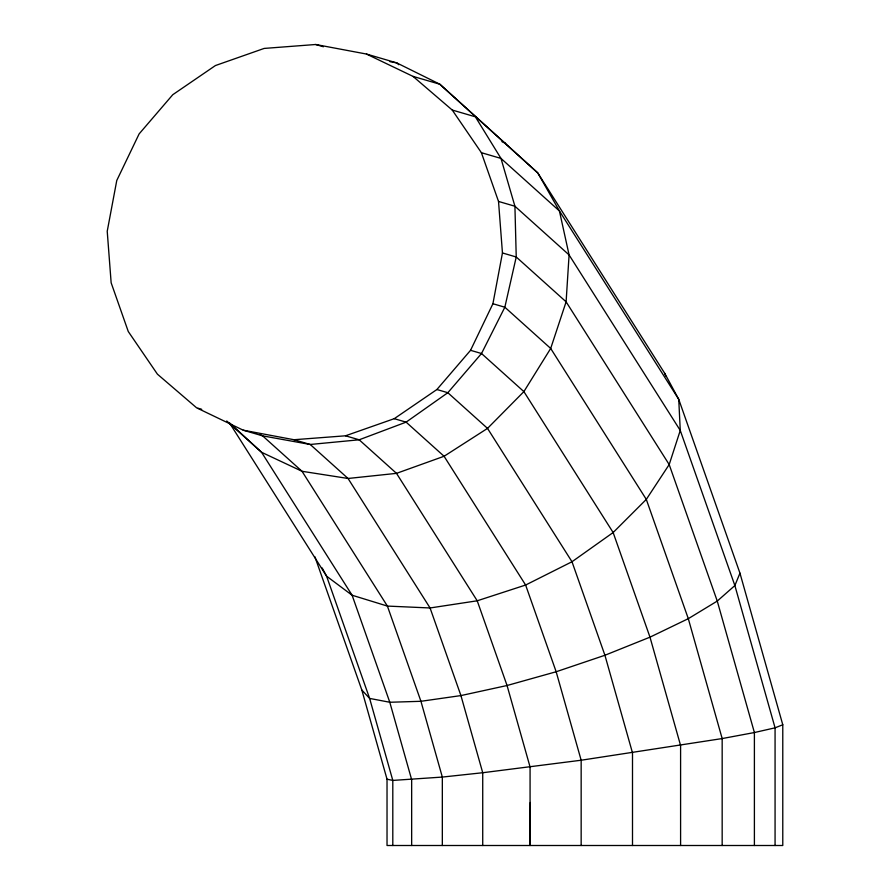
<?xml version="1.0" encoding="UTF-8"?>
<svg xmlns="http://www.w3.org/2000/svg" width="890" height="890" viewBox="0 0 890 890"><rect width="100%" height="100%" fill="white"/><g stroke="black" fill="none" stroke-linecap="round" stroke-linejoin="round"><path stroke-width="1.33" d="M530.307 802.48L530.073 845.5L530.073 766.991L507.055 685.511L477.218 600.794L396.506 473.358L359.171 439.793L345.509 435.8L293.989 439.727L243.215 430.193L196.634 407.831L157.43 374.178L128.271 331.525L111.15 282.786L107.223 231.267L116.768 180.492L139.118 133.912L172.771 94.707L215.424 65.549L264.163 48.427L315.683 44.5L366.457 54.045L396.773 62.901L439.827 84.216L537.771 172.916L664.752 373.377L678.747 399.343L739.957 573.16L782.777 724.772L782.777 845.5L387.028 845.5L387.028 779.217L361.818 690.006L314.893 556.751M345.509 435.8L394.248 418.678L436.901 389.52L470.554 350.315L492.915 303.735L502.45 252.96L498.522 201.44L481.401 152.702L452.242 110.049L413.038 76.395L366.457 54.045M739.957 573.16L734.873 585.553L717.262 601.073L688.304 618.672L649.989 637.162L604.922 655.263L556.161 671.75L507.055 685.511L460.931 695.58L420.937 701.298L389.798 702.266L369.628 698.416L361.818 690.006M782.777 724.772L775.068 727.831L754.397 732.537L722.168 738.567L581.159 760.227L482.725 772.731L442.33 777.07L392.801 780.419L387.028 779.217M389.976 61.666L396.773 62.901L398.82 64.725M315.683 44.5L323.404 46.758M413.038 76.395L439.827 84.216L537.771 172.916L559.421 210.963L678.747 399.343L680.26 430.449L734.873 585.553L775.068 727.831L775.068 845.5M452.242 110.049L475.36 116.801L500.981 158.42L514.921 206.235L516.233 256.988L504.841 307.217L481.512 353.519L447.837 392.713L406.107 422.138L359.171 439.793L310.232 444.477L262.606 435.855L243.215 430.193M481.401 152.702L500.981 158.42L559.421 210.963L569.088 254.929L566.107 301.821L550.688 348.446L523.887 391.611L487.52 428.39L444.077 456.27L396.506 473.358L348.057 478.475L302.022 471.288L261.549 452.276L226.739 420.97M498.522 201.44L514.921 206.235L569.088 254.929L680.26 430.449L669.191 464.569L646.307 499.39L613.143 532.532L571.992 561.746L525.623 585.03L477.218 600.794L430.07 607.97L387.395 606.079L352.106 595.232L326.586 576.175L229.398 422.739L261.549 452.276L352.106 595.232L389.798 702.266L411.658 779.685L411.658 845.5M502.45 252.96L516.233 256.988L566.107 301.821L669.191 464.569L717.262 601.073L754.397 732.537L754.397 845.5M492.915 303.735L504.841 307.217L550.688 348.446L646.307 499.39L688.304 618.672L722.168 738.567L722.168 845.5M470.554 350.315L481.512 353.519L523.887 391.611L613.143 532.532L649.989 637.162L680.594 745.509L680.594 845.5M436.901 389.52L447.837 392.713L487.52 428.39L571.992 561.746L604.922 655.263L632.501 752.895L632.501 845.5M394.248 418.678L406.107 422.138L444.077 456.27L525.623 585.03L556.161 671.75L581.159 760.227L581.159 845.5M197.914 408.199L201.73 409.322M293.989 439.727L310.232 444.477L348.057 478.475L430.07 607.97L460.931 695.58L482.725 772.731L482.725 845.5M501.938 141.643L505.62 143.379M260.147 434.632L262.606 435.855L302.022 471.288L387.395 606.079L420.937 701.298L442.33 777.07L442.33 845.5M322.136 567.92L326.586 576.175L369.628 698.416L392.801 780.419L392.801 845.5M664.752 373.377L665.676 376.003"/></g></svg>
